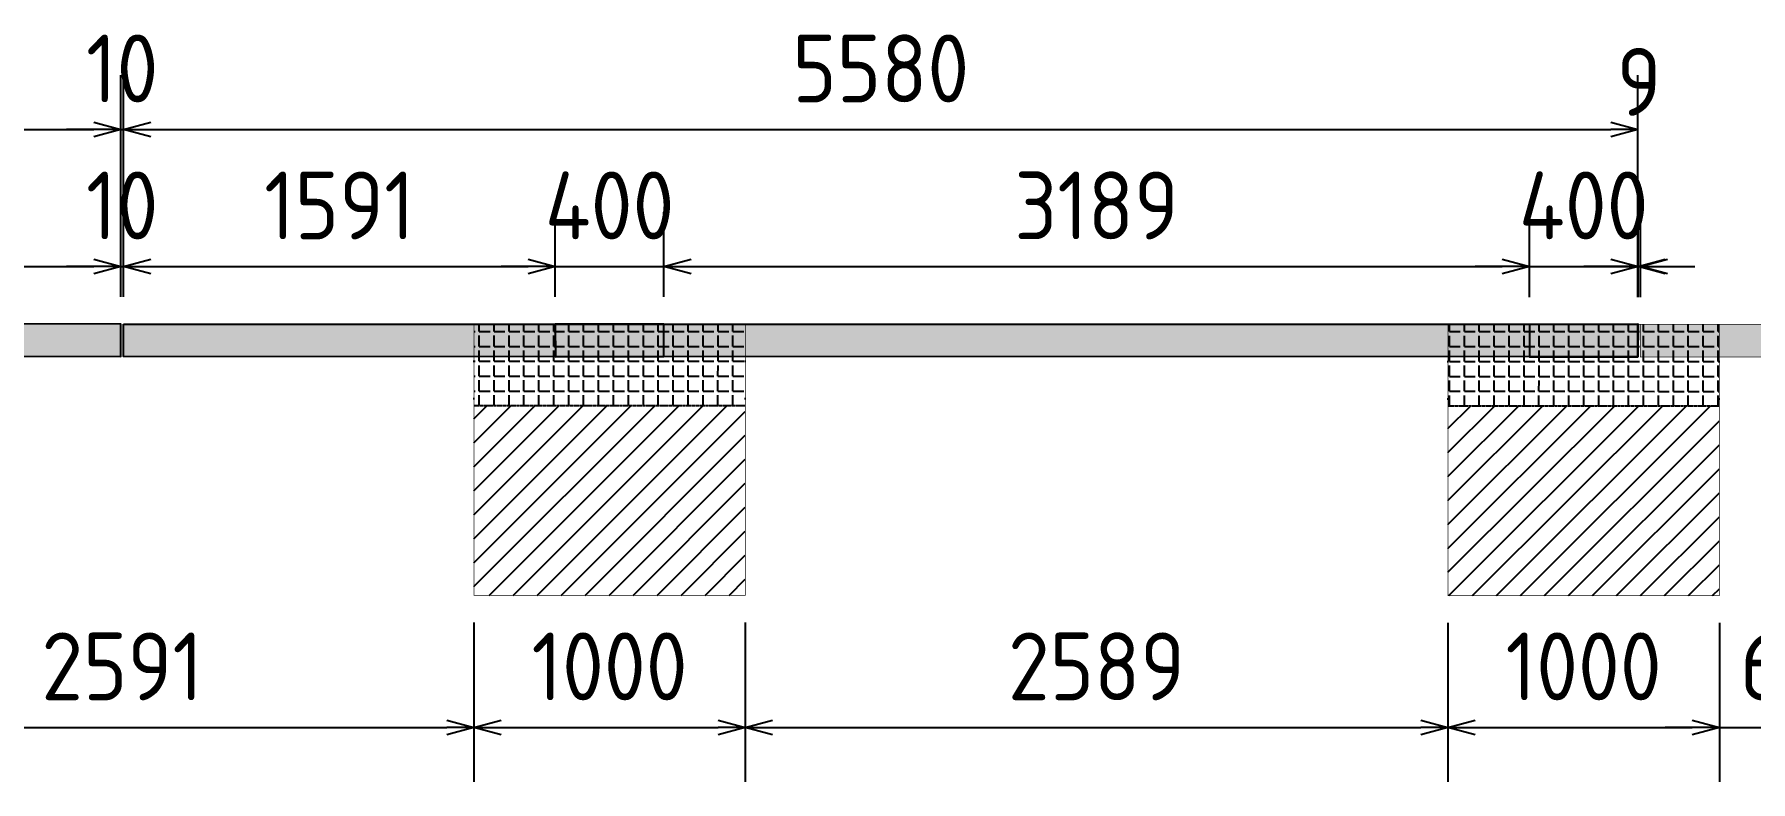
# Model space of a CAD drawing. Header units: centimetres. Extents: x -6122352 to 6876996, y -1694241 to 2592194.
# Drawn here: x 3316306 to 3322630, y 85044 to 87799 of the extents above; entities that cross this region are included whole.
import ezdxf

# ---------------------------------------------------------------- set-up
doc = ezdxf.new("R2010")
doc.units = ezdxf.units.CM
doc.header["$MEASUREMENT"] = 0
doc.header["$PDMODE"] = 66
doc.header["$PDSIZE"] = 100
doc.linetypes.add('CENTER', pattern=[2, 1.25, -0.25, 0.25, -0.25])
doc.linetypes.add('DASHED2', pattern=[0.375, 0.25, -0.125])
doc.layers.get('Defpoints').update_dxf_attribs({"color": 255, "linetype": 'CENTER'})
for name, color, linetype in [('@MI-FOOTINGS', 7, 'Continuous'), ('@MI-TYPE-01', 30, 'Continuous'), ('@MI-TYPE-02', 6, 'Continuous')]:
    doc.layers.add(name, color=color, linetype=linetype)
doc.styles.add('Schueco-BEMSTIL', font='isocpeur.ttf', dxfattribs={"width": 0.9})
doc.dimstyles.new('MI- JWC-TXT-2.5 MM', dxfattribs={"dimscale": 1.5, "dimtxt": 2.5, "dimasz": 1, "dimexe": 2, "dimexo": 1, "dimgap": 1, "dimtad": 1, "dimdec": 0, "dimdsep": 46, "dimtxsty": 'Schueco-BEMSTIL', "dimblk": 'OPEN30', "dimcen": 0, "dimdle": 2, "dimclrd": 140, "dimclre": 8, "dimclrt": 40, "dimadec": 0, "dimazin": 2, "dimtfac": 1, "dimtdec": 0, "dimtix": 1, "dimtmove": 2, "dimatfit": 3, "dimldrblk": 'OPEN', "dimfxl": 2, "dimlwd": -1, "dimlwe": -1, "dimarcsym": 0})

# ---------------------------------------------------------------- blocks, each defined once
blk = doc.blocks.new('A$C90a9385a')
at = {"layer": '@MI-TYPE-02'}
h = blk.add_hatch(color=256, dxfattribs=at)
h.dxf.hatch_style = 1
h.paths.add_polyline_path([(5835.000000000029, 0), (0, 0), (0, -120), (5835, -120)])
at = {"layer": '@MI-TYPE-02', "const_width": 2.5}
blk.add_lwpolyline([(5835.000000000029, 0), (0, 0), (0, -120), (5835, -120)], close=True, dxfattribs=at)
blk = doc.blocks.new('RCC COPING')
at = {"layer": '@MI-TYPE-01', "transparency": 33554679}
h = blk.add_hatch(color=8, dxfattribs=at)
h.dxf.hatch_style = 1
h.paths.add_polyline_path([(60.00000000000364, 200), (-59.99999999999636, 200), (-59.99999999999636, -200), (60.00000000000364, -200)])
at = {"layer": '@MI-TYPE-01', "color": 30}
blk.add_lwpolyline([(-59.99999999999636, 200), (60.00000000000364, 200), (60.00000000000364, -200), (-59.99999999999636, -200)], close=True, dxfattribs=at)
blk = doc.blocks.new('31309MM')
at = {"layer": '@MI-TYPE-01', "transparency": 33554679}
h = blk.add_hatch(color=30, dxfattribs=at)
h.dxf.hatch_style = 1
h.paths.add_polyline_path([(0, 120.0000000000582), (5581.866123049753, 120.0000000000582), (5581.866123049753, 0), (0, 0)])
h.paths.add_polyline_path([(5591.866123044863, -1.164153218269348e-10), (12763.97374439728, -1.164153218269348e-10), (12763.97374439752, 120.0000000000582), (5591.866123044863, 120)])
h.paths.add_polyline_path([(12773.97374439193, 120), (18355.62019030144, 119.9999999999418), (18355.62019030168, -0.1500736206653528), (12773.97374439193, -0.1500736207235605)])
h.paths.add_polyline_path([(18365.71023449278, -0.1500736205489375), (23537.39638165059, -0.1500736205489375), (23537.39638165035, 119.9999999999418), (18365.71023449278, 119.9999999999418)])
h.paths.add_polyline_path([(23547.39638164593, 120), (30719.50400295644, 120), (30719.50400295644, -5.820766091346741e-11), (23547.39638164593, -5.820766091346741e-11)])
h.paths.add_polyline_path([(30729.50400295085, 0), (36309.33053738088, -5.820766091346741e-11), (36309.33053738088, 119.9999662167393), (30729.50400295109, 119.9999662167975)])
at = {"layer": '@MI-TYPE-01', "color": 30}
for points in [[(23547.39638164593, 120), (30719.50400295644, 120), (30719.50400295644, -5.820766091346741e-11), (23547.39638164593, -5.820766091346741e-11)], [(30729.50400295085, 0), (36309.33053738088, -5.820766091346741e-11), (36309.33053738088, 119.9999662167393), (30729.50400295109, 119.9999662167975)]]:
    blk.add_lwpolyline(points, close=True, dxfattribs=at)
at = {"layer": '@MI-TYPE-01', "color": 240, "true_color": 0xed1f24, "rotation": 89.95700707059105}
for p in [(32520.25155518996, 59.99998310836963), (36109.28557160008, 60.15005672897678)]:
    blk.add_blockref('RCC COPING', p, dxfattribs=at)
blk = doc.blocks.new('A$Ceca04276')
at = {"layer": '@MI-TYPE-01', "color": 30, "rotation": 89.98971944707202}
blk.add_blockref('31309MM', (0.4863932078296784, 9.943239066810747), dxfattribs=at)
blk = doc.blocks.new('T1-FOOTING')
at = {"transparency": 33554679}
h = blk.add_hatch(dxfattribs=at)
h.set_pattern_fill('ANGLE', color=256, scale=500)
h.set_pattern_definition([(0, (0, 0), (0, 137.5), [100, -37.5]), (90, (0, 0), (-137.5, 8.419446744138054e-15), [100, -37.5])])
h.paths.add_polyline_path([(-500, -300.0000000000218), (499.9999999999964, -300.0000000000218), (499.9999999999964, -1.818989403545856e-11), (-500, -1.818989403545856e-11)])
h.paths.add_polyline_path([(-499.75, -299.7500000000218), (499.7499999999964, -299.7500000000218), (499.7499999999964, -0.2500000000181899), (-499.75, -0.2500000000181899)], flags=16)
h = blk.add_hatch(dxfattribs=at)
h.set_pattern_fill('ANGLE', color=8, scale=200)
h.set_pattern_definition([(0, (0, 0), (0, 55.00000000000001), [40, -15]), (90, (0, 0), (-55.00000000000001, 3.367778697655222e-15), [40, -15])])
h.paths.add_polyline_path([(500.0000000000025, -300.0000000000218), (500.0000000000035, -1.818989403545856e-11), (-500, -1.816147232602816e-11), (-499.9999999999989, -300.0000000000291)])
h = blk.add_hatch(dxfattribs=at)
h.set_pattern_fill('ANSI31', color=8, scale=500)
h.set_pattern_definition([(45, (0, 0), (-44.19417382415922, 44.19417382415922), [])])
h.paths.add_polyline_path([(500, -1000.000000000015), (500.0000000000025, -300.0000000000218), (-499.9999999999989, -300.000000000029), (-499.9999999999964, -1000.000000000011)])
at = {"layer": '@MI-TYPE-01', "color": 240, "linetype": 'DASHED2', "true_color": 0xed1f24}
blk.add_line((-500.0000000000073, -300.0000000000291), (499.9999999999964, -300.0000000000218), dxfattribs=at)
at = {"layer": '@MI-TYPE-01', "color": 240, "true_color": 0xed1f24, "const_width": 2.5}
blk.add_lwpolyline([(-500, -1.818989403545856e-11), (500.0000000000036, -1.818989403545856e-11), (500, -1000.000000000015), (-499.9999999999964, -1000.000000000011)], close=True, dxfattribs=at)
blk = doc.blocks.new('_Open30')
at = {"color": 0, "linetype": 'ByBlock', "lineweight": -2}
for p, q in [((-1, 0.26794919), (0, 0)), ((0, 0), (-1, -0.26794919)), ((0, 0), (-1, 0))]:
    blk.add_line(p, q, dxfattribs=at)
blk = doc.blocks.new('*D896')
at = {"color": 8, "transparency": 16777216}
for p, q in [((-102.3342030398991, -11433.83204916969), (-919.3445929940007, -11433.83204916969)), ((-103.6119722374448, -18605.93955665773), (-919.3445929939991, -18605.93955665773))]:
    blk.add_line(p, q, dxfattribs=at)
at = {"color": 140, "transparency": 16777216}
blk.add_line((-719.344592993999, -18505.93955665773), (-719.3445929940004, -11533.83204916969), dxfattribs=at)
at = {"layer": 'Defpoints', "color": 0, "transparency": 16777216}
for p in [(-719.3445929940005, -11433.83204916969), (-2.334203039899107, -11433.83204916969), (-3.611972237444759, -18605.93955665773)]:
    blk.add_point(p, dxfattribs=at)
at = {"color": 140, "transparency": 16777216, "xscale": 100, "yscale": 100, "zscale": 100}
for p, rotation in [((-719.3445929940005, -11433.83204916969), 90), ((-719.344592993999, -18605.93955665773), 270)]:
    blk.add_blockref('_Open30', p, dxfattribs=dict(at, rotation=rotation))
at = {"color": 40, "transparency": 16777216, "insert": (-944.3445929940038, -15019.8858029137), "char_height": 250, "attachment_point": 5, "rotation": 90, "style": 'Schueco-BEMSTIL'}
blk.add_mtext('7172', dxfattribs=at)
blk = doc.blocks.new('_Open')
at = {"color": 0, "linetype": 'ByBlock', "lineweight": -2}
for p, q in [((-1, 0.1666666666666667), (0, 0)), ((-1, -0.1666666666666667), (0, 0)), ((0, 0), (-1, 0))]:
    blk.add_line(p, q, dxfattribs=at)
blk = doc.blocks.new('*D897')
at = {"color": 140, "transparency": 16777216}
for p, q in [((-719.3445929940019, -11323.83204933398), (-719.3445929940019, -11223.83204933398)), ((-719.3445929940019, -11433.83204916969), (-719.3445929940019, -11423.83204933398)), ((-719.3445929940018, -11533.83204916969), (-719.3445929940018, -11633.83204916969))]:
    blk.add_line(p, q, dxfattribs=at)
at = {"color": 8, "transparency": 16777216}
for p, q in [((-102.3324214586608, -11423.83204933398), (-919.344592994002, -11423.83204933398)), ((-102.3342030399003, -11433.83204916969), (-919.344592994002, -11433.83204916969))]:
    blk.add_line(p, q, dxfattribs=at)
at = {"layer": 'Defpoints', "color": 0, "transparency": 16777216}
for p in [(-719.3445929940019, -11423.83204933398), (-2.33420303990026, -11433.83204916969), (-2.332421458660753, -11423.83204933398)]:
    blk.add_point(p, dxfattribs=at)
at = {"color": 140, "transparency": 16777216, "xscale": 100, "yscale": 100, "zscale": 100}
for p, rotation in [((-719.3445929940019, -11423.83204933398), 270), ((-719.3445929940019, -11433.83204916969), 90)]:
    blk.add_blockref('_Open30', p, dxfattribs=dict(at, rotation=rotation))
at = {"color": 40, "transparency": 16777216, "insert": (-944.344592994005, -11428.83204925183), "char_height": 250, "attachment_point": 5, "rotation": 90, "style": 'Schueco-BEMSTIL'}
blk.add_mtext('10', dxfattribs=at)
blk = doc.blocks.new('*D898')
at = {"color": 8, "transparency": 16777216}
for p, q in [((-101.3383461054032, -5844.09564762746), (-919.3445929940035, -5844.09564762746)), ((-102.3324214586608, -11423.83204933398), (-919.3445929940023, -11423.83204933398))]:
    blk.add_line(p, q, dxfattribs=at)
at = {"color": 140, "transparency": 16777216}
blk.add_line((-719.3445929940021, -11323.83204933398), (-719.3445929940033, -5944.09564762746), dxfattribs=at)
at = {"layer": 'Defpoints', "color": 0, "transparency": 16777216}
for p in [(-719.3445929940034, -5844.09564762746), (-1.338346105403204, -5844.09564762746), (-2.332421458660766, -11423.83204933398)]:
    blk.add_point(p, dxfattribs=at)
at = {"color": 140, "transparency": 16777216, "xscale": 100, "yscale": 100, "zscale": 100}
for p, rotation in [((-719.3445929940034, -5844.09564762746), 90), ((-719.3445929940021, -11423.83204933398), 270)]:
    blk.add_blockref('_Open30', p, dxfattribs=dict(at, rotation=rotation))
at = {"color": 40, "transparency": 16777216, "insert": (-944.3445929940051, -8633.963848480718), "char_height": 250, "attachment_point": 5, "rotation": 90, "style": 'Schueco-BEMSTIL'}
blk.add_mtext('5580', dxfattribs=at)
blk = doc.blocks.new('*D1340')
at = {"color": 8, "transparency": 16777216}
for p, q in [((-102.3342030398953, -11433.83204916969), (-414.3153052969255, -11433.83204916969)), ((-102.6175996193791, -13024.53461049016), (-414.3153052969251, -13024.53461049016))]:
    blk.add_line(p, q, dxfattribs=at)
at = {"color": 140, "transparency": 16777216}
blk.add_line((-214.3153052969252, -12924.53461049016), (-214.3153052969255, -11533.83204916969), dxfattribs=at)
at = {"layer": 'Defpoints', "color": 0, "transparency": 16777216}
for p in [(-214.3153052969255, -11433.83204916969), (-2.33420303989528, -11433.83204916969), (-2.617599619379086, -13024.53461049016)]:
    blk.add_point(p, dxfattribs=at)
at = {"color": 140, "transparency": 16777216, "xscale": 100, "yscale": 100, "zscale": 100}
for p, rotation in [((-214.3153052969255, -11433.83204916969), 90), ((-214.3153052969251, -13024.53461049016), 270)]:
    blk.add_blockref('_Open30', p, dxfattribs=dict(at, rotation=rotation))
at = {"color": 40, "transparency": 16777216, "insert": (-439.3153052969287, -12229.18332982992), "char_height": 250, "attachment_point": 5, "rotation": 90, "style": 'Schueco-BEMSTIL'}
blk.add_mtext('1591', dxfattribs=at)
blk = doc.blocks.new('*D883')
at = {"color": 140, "transparency": 16777216}
for p, q in [((-214.3153052969159, -11323.83204933397), (-214.3153052969159, -11223.83204933397)), ((-214.3153052969159, -11433.83204916969), (-214.3153052969159, -11423.83204933397)), ((-214.3153052969159, -11533.83204916969), (-214.3153052969159, -11633.83204916969))]:
    blk.add_line(p, q, dxfattribs=at)
at = {"color": 8, "transparency": 16777216}
for p, q in [((-102.3324214586558, -11423.83204933397), (-414.3153052969159, -11423.83204933397)), ((-102.3342030398953, -11433.83204916969), (-414.3153052969159, -11433.83204916969))]:
    blk.add_line(p, q, dxfattribs=at)
at = {"layer": 'Defpoints', "color": 0, "transparency": 16777216}
for p in [(-214.3153052969159, -11423.83204933397), (-2.33420303989528, -11433.83204916969), (-2.332421458655772, -11423.83204933397)]:
    blk.add_point(p, dxfattribs=at)
at = {"color": 140, "transparency": 16777216, "xscale": 100, "yscale": 100, "zscale": 100}
for p, rotation in [((-214.3153052969159, -11423.83204933397), 270), ((-214.3153052969159, -11433.83204916969), 90)]:
    blk.add_blockref('_Open30', p, dxfattribs=dict(at, rotation=rotation))
at = {"color": 40, "transparency": 16777216, "insert": (-439.3153052969191, -11428.83204925183), "char_height": 250, "attachment_point": 5, "rotation": 90, "style": 'Schueco-BEMSTIL'}
blk.add_mtext('10', dxfattribs=at)
blk = doc.blocks.new('*D884')
at = {"color": 8, "transparency": 16777216}
for p, q in [((-101.8989512610589, -9833.129514857339), (-414.3153052969164, -9833.129514857339)), ((-102.3324214586558, -11423.83204933397), (-414.3153052969161, -11423.83204933397))]:
    blk.add_line(p, q, dxfattribs=at)
at = {"color": 140, "transparency": 16777216}
blk.add_line((-214.3153052969161, -11323.83204933397), (-214.3153052969163, -9933.129514857339), dxfattribs=at)
at = {"layer": 'Defpoints', "color": 0, "transparency": 16777216}
for p in [(-214.3153052969164, -9833.129514857339), (-1.898951261058849, -9833.129514857339), (-2.332421458655772, -11423.83204933397)]:
    blk.add_point(p, dxfattribs=at)
at = {"color": 140, "transparency": 16777216, "xscale": 100, "yscale": 100, "zscale": 100}
for p, rotation in [((-214.3153052969164, -9833.129514857339), 90), ((-214.315305296916, -11423.83204933397), 270)]:
    blk.add_blockref('_Open30', p, dxfattribs=dict(at, rotation=rotation))
at = {"color": 40, "transparency": 16777216, "insert": (-439.3153052969191, -10628.48078209566), "char_height": 250, "attachment_point": 5, "rotation": 90, "style": 'Schueco-BEMSTIL'}
blk.add_mtext('1591', dxfattribs=at)
blk = doc.blocks.new('*D909')
at = {"color": 140, "transparency": 16777216}
for p, q in [((-214.3153052969219, -9333.129580342209), (-214.315305296922, -9233.129580342209)), ((-214.3153052969218, -9833.129514857343), (-214.3153052969219, -9433.129580342209)), ((-214.3153052969218, -9933.129514857343), (-214.3153052969218, -10033.12951485734))]:
    blk.add_line(p, q, dxfattribs=at)
at = {"color": 8, "transparency": 16777216}
for p, q in [((-102.1278352702108, -9433.129580342209), (-414.315305296922, -9433.129580342209)), ((-101.8989512610641, -9833.129514857343), (-414.3153052969219, -9833.129514857343))]:
    blk.add_line(p, q, dxfattribs=at)
at = {"layer": 'Defpoints', "color": 0, "transparency": 16777216}
for p in [(-214.3153052969219, -9433.129580342209), (-2.127835270210782, -9433.129580342209), (-1.898951261064064, -9833.129514857343)]:
    blk.add_point(p, dxfattribs=at)
at = {"color": 140, "transparency": 16777216, "xscale": 100, "yscale": 100, "zscale": 100}
for p, rotation in [((-214.3153052969219, -9433.129580342209), 270), ((-214.3153052969218, -9833.129514857343), 90)]:
    blk.add_blockref('_Open30', p, dxfattribs=dict(at, rotation=rotation))
at = {"color": 40, "transparency": 16777216, "insert": (-439.3153052969245, -9633.129547599774), "char_height": 250, "attachment_point": 5, "rotation": 90, "style": 'Schueco-BEMSTIL'}
blk.add_mtext('400', dxfattribs=at)
blk = doc.blocks.new('*D910')
at = {"color": 8, "transparency": 16777216}
for p, q in [((-101.1094620962167, -6244.095582142598), (-414.3153052969229, -6244.095582142598)), ((-102.1278352702109, -9433.12958034221), (-414.3153052969221, -9433.12958034221))]:
    blk.add_line(p, q, dxfattribs=at)
at = {"color": 140, "transparency": 16777216}
blk.add_line((-214.3153052969221, -9333.12958034221), (-214.3153052969228, -6344.095582142598), dxfattribs=at)
at = {"layer": 'Defpoints', "color": 0, "transparency": 16777216}
for p in [(-214.3153052969228, -6244.095582142598), (-1.109462096216653, -6244.095582142598), (-2.127835270210881, -9433.12958034221)]:
    blk.add_point(p, dxfattribs=at)
at = {"color": 140, "transparency": 16777216, "xscale": 100, "yscale": 100, "zscale": 100}
for p, rotation in [((-214.3153052969228, -6244.095582142598), 90), ((-214.3153052969221, -9433.12958034221), 270)]:
    blk.add_blockref('_Open30', p, dxfattribs=dict(at, rotation=rotation))
at = {"color": 40, "transparency": 16777216, "insert": (-439.3153052969246, -7838.612581242402), "char_height": 250, "attachment_point": 5, "rotation": 90, "style": 'Schueco-BEMSTIL'}
blk.add_mtext('3189', dxfattribs=at)
blk = doc.blocks.new('*D911')
at = {"color": 140, "transparency": 16777216}
for p, q in [((-214.3153052969235, -5744.005630093037), (-214.3153052969236, -5644.005630093037)), ((-214.3153052969234, -6244.095582142591), (-214.3153052969235, -5844.005630093037)), ((-214.3153052969234, -6344.095582142591), (-214.3153052969234, -6444.095582142591))]:
    blk.add_line(p, q, dxfattribs=at)
at = {"color": 8, "transparency": 16777216}
for p, q in [((-101.1888203460909, -5844.005630093037), (-414.3153052969236, -5844.005630093037)), ((-101.1094620962172, -6244.095582142591), (-414.3153052969235, -6244.095582142591))]:
    blk.add_line(p, q, dxfattribs=at)
at = {"layer": 'Defpoints', "color": 0, "transparency": 16777216}
for p in [(-214.3153052969235, -5844.005630093037), (-1.188820346090893, -5844.005630093037), (-1.109462096217151, -6244.095582142591)]:
    blk.add_point(p, dxfattribs=at)
at = {"color": 140, "transparency": 16777216, "xscale": 100, "yscale": 100, "zscale": 100}
for p, rotation in [((-214.3153052969235, -5844.005630093037), 270), ((-214.3153052969234, -6244.095582142591), 90)]:
    blk.add_blockref('_Open30', p, dxfattribs=dict(at, rotation=rotation))
at = {"color": 40, "transparency": 16777216, "insert": (-439.3153052969251, -6044.050606117813), "char_height": 250, "attachment_point": 5, "rotation": 90, "style": 'Schueco-BEMSTIL'}
blk.add_mtext('400', dxfattribs=at)
blk = doc.blocks.new('*D888')
at = {"color": 140, "transparency": 16777216}
for p, q in [((-214.315305296918, -5734.999906340273), (-214.315305296918, -5634.999906340273)), ((-214.3153052969179, -5844.005630093046), (-214.3153052969179, -5834.999906340273)), ((-214.3153052969179, -5944.005630093046), (-214.3153052969179, -6044.005630093046))]:
    blk.add_line(p, q, dxfattribs=at)
at = {"color": 8, "transparency": 16777216}
for p, q in [((-101.0454709024635, -5834.999906340273), (-414.315305296918, -5834.999906340273)), ((-101.1888203460851, -5844.005630093046), (-414.315305296918, -5844.005630093046))]:
    blk.add_line(p, q, dxfattribs=at)
at = {"layer": 'Defpoints', "color": 0, "transparency": 16777216}
for p in [(-214.3153052969179, -5834.999906340273), (-1.188820346085087, -5844.005630093046), (-1.045470902463427, -5834.999906340273)]:
    blk.add_point(p, dxfattribs=at)
at = {"color": 140, "transparency": 16777216, "xscale": 100, "yscale": 100, "zscale": 100}
for p, rotation in [((-214.3153052969179, -5834.999906340273), 270), ((-214.3153052969179, -5844.005630093046), 90)]:
    blk.add_blockref('_Open30', p, dxfattribs=dict(at, rotation=rotation))
at = {"color": 40, "transparency": 16777216, "insert": (-895.0208684303062, -5839.502768216658), "char_height": 250, "attachment_point": 5, "rotation": 90, "style": 'Schueco-BEMSTIL'}
blk.add_mtext('9', dxfattribs=at)
blk = doc.blocks.new('*D1365')
at = {"color": 8, "transparency": 16777216}
for p, q in [((1097.898921421858, -10133.30487979477), (1684.68492526375, -10133.30487979477)), ((1097.584496953758, -12724.70992536829), (1684.684925263751, -12724.70992536829))]:
    blk.add_line(p, q, dxfattribs=at)
at = {"color": 140, "transparency": 16777216}
blk.add_line((1484.68492526375, -12624.70992536829), (1484.68492526375, -10233.30487979477), dxfattribs=at)
at = {"layer": 'Defpoints', "color": 0, "transparency": 16777216}
for p in [(997.8989214218584, -10133.30487979477), (1484.68492526375, -10133.30487979477), (997.5844969537579, -12724.70992536829)]:
    blk.add_point(p, dxfattribs=at)
at = {"color": 140, "transparency": 16777216, "xscale": 100, "yscale": 100, "zscale": 100}
for p, rotation in [((1484.68492526375, -10133.30487979477), 90), ((1484.68492526375, -12724.70992536829), 270)]:
    blk.add_blockref('_Open30', p, dxfattribs=dict(at, rotation=rotation))
at = {"color": 40, "transparency": 16777216, "insert": (1259.684925263747, -11429.00740258153), "char_height": 250, "attachment_point": 5, "rotation": 90, "style": 'Schueco-BEMSTIL'}
blk.add_mtext('2591', dxfattribs=at)
blk = doc.blocks.new('*D1366')
at = {"color": 8, "transparency": 16777216}
for p, q in [((1098.074261302944, -9133.30489516681), (1684.68492526375, -9133.30489516681)), ((1097.898921421858, -10133.30487979477), (1684.684925263751, -10133.30487979477))]:
    blk.add_line(p, q, dxfattribs=at)
at = {"color": 140, "transparency": 16777216}
blk.add_line((1484.68492526375, -10033.30487979477), (1484.68492526375, -9233.30489516681), dxfattribs=at)
at = {"layer": 'Defpoints', "color": 0, "transparency": 16777216}
for p in [(998.0742613029438, -9133.30489516681), (1484.68492526375, -9133.30489516681), (997.8989214218584, -10133.30487979477)]:
    blk.add_point(p, dxfattribs=at)
at = {"color": 140, "transparency": 16777216, "xscale": 100, "yscale": 100, "zscale": 100}
for p, rotation in [((1484.68492526375, -9133.30489516681), 90), ((1484.68492526375, -10133.30487979477), 270)]:
    blk.add_blockref('_Open30', p, dxfattribs=dict(at, rotation=rotation))
at = {"color": 40, "transparency": 16777216, "insert": (1259.684925263747, -9633.304887480786), "char_height": 250, "attachment_point": 5, "rotation": 90, "style": 'Schueco-BEMSTIL'}
blk.add_mtext('1000', dxfattribs=at)
blk = doc.blocks.new('*D1367')
at = {"color": 8, "transparency": 16777216}
for p, q in [((1098.688410586678, -6544.270947080018), (1684.68492526375, -6544.270947080018)), ((1098.074261302944, -9133.30489516681), (1684.684925263751, -9133.30489516681))]:
    blk.add_line(p, q, dxfattribs=at)
at = {"color": 140, "transparency": 16777216}
blk.add_line((1484.684925263751, -9033.30489516681), (1484.68492526375, -6644.270947080018), dxfattribs=at)
at = {"layer": 'Defpoints', "color": 0, "transparency": 16777216}
for p in [(998.688410586678, -6544.270947080018), (1484.68492526375, -6544.270947080018), (998.0742613029438, -9133.30489516681)]:
    blk.add_point(p, dxfattribs=at)
at = {"color": 140, "transparency": 16777216, "xscale": 100, "yscale": 100, "zscale": 100}
for p, rotation in [((1484.68492526375, -6544.270947080018), 90), ((1484.684925263751, -9133.30489516681), 270)]:
    blk.add_blockref('_Open30', p, dxfattribs=dict(at, rotation=rotation))
at = {"color": 40, "transparency": 16777216, "insert": (1259.684925263748, -7838.787921123412), "char_height": 250, "attachment_point": 5, "rotation": 90, "style": 'Schueco-BEMSTIL'}
blk.add_mtext('2589', dxfattribs=at)
blk = doc.blocks.new('*D1368')
at = {"color": 8, "transparency": 16777216}
for p, q in [((1098.863750467776, -5544.270962452056), (1684.68492526375, -5544.270962452056)), ((1098.688410586678, -6544.270947080018), (1684.684925263751, -6544.270947080018))]:
    blk.add_line(p, q, dxfattribs=at)
at = {"color": 140, "transparency": 16777216}
blk.add_line((1484.68492526375, -6444.270947080018), (1484.68492526375, -5644.270962452056), dxfattribs=at)
at = {"layer": 'Defpoints', "color": 0, "transparency": 16777216}
for p in [(998.8637504677758, -5544.270962452056), (1484.68492526375, -5544.270962452056), (998.688410586678, -6544.270947080018)]:
    blk.add_point(p, dxfattribs=at)
at = {"color": 140, "transparency": 16777216, "xscale": 100, "yscale": 100, "zscale": 100}
for p, rotation in [((1484.68492526375, -5544.270962452056), 90), ((1484.68492526375, -6544.270947080018), 270)]:
    blk.add_blockref('_Open30', p, dxfattribs=dict(at, rotation=rotation))
at = {"color": 40, "transparency": 16777216, "insert": (1259.684925263748, -6044.270954766036), "char_height": 250, "attachment_point": 5, "rotation": 90, "style": 'Schueco-BEMSTIL'}
blk.add_mtext('1000', dxfattribs=at)
blk = doc.blocks.new('*D1369')
at = {"color": 140, "transparency": 16777216}
for p, q in [((1484.684925263751, -4817.64229431407), (1484.684925263751, -4717.64229431407)), ((1484.684925263751, -5544.270962452056), (1484.684925263751, -4917.64229431407)), ((1484.684925263751, -5644.270962452056), (1484.684925263751, -5744.270962452056))]:
    blk.add_line(p, q, dxfattribs=at)
at = {"color": 8, "transparency": 16777216}
for p, q in [((1098.246436402435, -4917.64229431407), (1684.684925263751, -4917.64229431407)), ((1098.863750467776, -5544.270962452056), (1684.684925263751, -5544.270962452056))]:
    blk.add_line(p, q, dxfattribs=at)
at = {"layer": 'Defpoints', "color": 0, "transparency": 16777216}
for p in [(998.2464364024349, -4917.64229431407), (1484.684925263751, -4917.64229431407), (998.8637504677758, -5544.270962452056)]:
    blk.add_point(p, dxfattribs=at)
at = {"color": 140, "transparency": 16777216, "xscale": 100, "yscale": 100, "zscale": 100}
for p, rotation in [((1484.684925263751, -4917.64229431407), 270), ((1484.684925263751, -5544.270962452056), 90)]:
    blk.add_blockref('_Open30', p, dxfattribs=dict(at, rotation=rotation))
at = {"color": 40, "transparency": 16777216, "insert": (1259.684925263749, -5230.956628383062), "char_height": 250, "attachment_point": 5, "rotation": 90, "style": 'Schueco-BEMSTIL'}
blk.add_mtext('627', dxfattribs=at)
blk = doc.blocks.new('T1-PARTITION PLAN')
at = {"layer": '@MI-FOOTINGS', "color": 240, "true_color": 0xed1f24, "rotation": 89.98995376478538}
for p in [(-1.223904100770596, -6044.095614885009), (-2.013393265602645, -9633.129547599761)]:
    blk.add_blockref('T1-FOOTING', p, dxfattribs=at)
at = {"layer": '@MI-TYPE-02', "rotation": 89.98973417812736}
blk.add_blockref('A$C90a9385a', (-1.045470902463421, -5834.999906340265), dxfattribs=at)
at = {"layer": '@MI-TYPE-02', "xscale": -1, "rotation": 359.9795117387576}
blk.add_blockref('A$Ceca04276', (-7.324294468271546, -42163.27897696203), dxfattribs=at)
for base, p1, p2, picture, middle, set_off in [((1484.684925263695, -4917.64229431407), (998.8637504677201, -5544.270962452054), (998.2464364023792, -4917.642294314068), '*D1369', (1259.684925263694, -5230.956628383062), (-5.525180313270539e-11, 0)), ((1484.684925263763, -5544.270962452055), (998.68841058669, -6544.270947080014), (998.8637504677879, -5544.270962452053), '*D1368', (1259.684925263761, -6044.270954766035), (1.250555214937776e-11, 9.094947017729282e-13)), ((1484.684925263695, -6544.270947080018), (998.0742613028881, -9133.304895166806), (998.6884105866222, -6544.270947080015), '*D1367', (1259.684925263693, -7838.787921123412), (-5.525180313270539e-11, 0)), ((1484.684925263695, -10133.30487979477), (997.5844969537022, -12724.70992536829), (997.8989214218027, -10133.30487979476), '*D1365', (1259.684925263691, -11429.00740258153), (-5.525180313270539e-11, 0))]:
    dim = blk.add_linear_dim(base=base, p1=p1, p2=p2, angle=90, dimstyle='MI- JWC-TXT-2.5 MM')
    dim.commit()
    dim.dimension.update_dxf_attribs({"geometry": picture, "text_midpoint": middle, "insert": set_off})
dim = blk.add_linear_dim(base=(-214.3153052969179, -5834.999906340273), p1=(-1.188820346085086, -5844.005630093044), p2=(-1.045470902463427, -5834.999906340271), angle=90, dimstyle='MI- JWC-TXT-2.5 MM')
dim.commit()
dim.dimension.update_dxf_attribs({"geometry": '*D888', "text_midpoint": (-895.0208684303062, -5839.502768216658), "dimtype": 128})
for base, p1, p2, picture, middle in [((-214.3153052969235, -5844.005630093037), (-1.10946209621715, -6244.095582142587), (-1.188820346090893, -5844.005630093036), '*D911', (-439.3153052969251, -6044.050606117813)), ((-719.3445929940034, -5844.09564762746), (-2.332421458660765, -11423.83204933397), (-1.338346105403203, -5844.095647627459), '*D898', (-944.3445929940051, -8633.963848480718)), ((-214.3153052969228, -6244.095582142598), (-2.12783527021088, -9433.129580342207), (-1.109462096216653, -6244.095582142594), '*D910', (-439.3153052969246, -7838.612581242402)), ((1484.68492526375, -9133.30489516681), (997.898921421858, -10133.30487979476), (998.0742613029433, -9133.304895166806), '*D1366', (1259.684925263747, -9633.304887480786)), ((-214.3153052969219, -9433.129580342209), (-1.898951261064063, -9833.129514857339), (-2.127835270210781, -9433.129580342205), '*D909', (-439.3153052969245, -9633.129547599774)), ((-214.3153052969164, -9833.129514857339), (-2.332421458655771, -11423.83204933397), (-1.898951261058848, -9833.129514857335), '*D884', (-439.3153052969191, -10628.48078209566)), ((-719.3445929940019, -11423.83204933398), (-2.33420303990026, -11433.83204916969), (-2.332421458660752, -11423.83204933397), '*D897', (-944.344592994005, -11428.83204925183)), ((-214.3153052969159, -11423.83204933397), (-2.334203039895279, -11433.83204916968), (-2.332421458655771, -11423.83204933397), '*D883', (-439.3153052969191, -11428.83204925183)), ((-719.3445929940005, -11433.83204916969), (-3.611972237444757, -18605.93955665772), (-2.334203039899106, -11433.83204916969), '*D896', (-944.3445929940038, -15019.8858029137)), ((-214.3153052969303, -11433.83204916971), (-2.617599619379085, -13024.53461049015), (-2.334203039895279, -11433.83204916968), '*D1340', (-439.3153052969287, -12229.18332982992))]:
    dim = blk.add_linear_dim(base=base, p1=p1, p2=p2, angle=90, dimstyle='MI- JWC-TXT-2.5 MM')
    dim.commit()
    dim.dimension.update_dxf_attribs({"geometry": picture, "text_midpoint": middle})

msp = doc.modelspace()

# ---------------------------------------------------------------- block references
at = {"layer": '@MI-TYPE-01', "rotation": 270}
msp.add_blockref('T1-PARTITION PLAN', (3328059.041361175, 86728.33645001147), dxfattribs=at)

doc.saveas('drawing.dxf')
